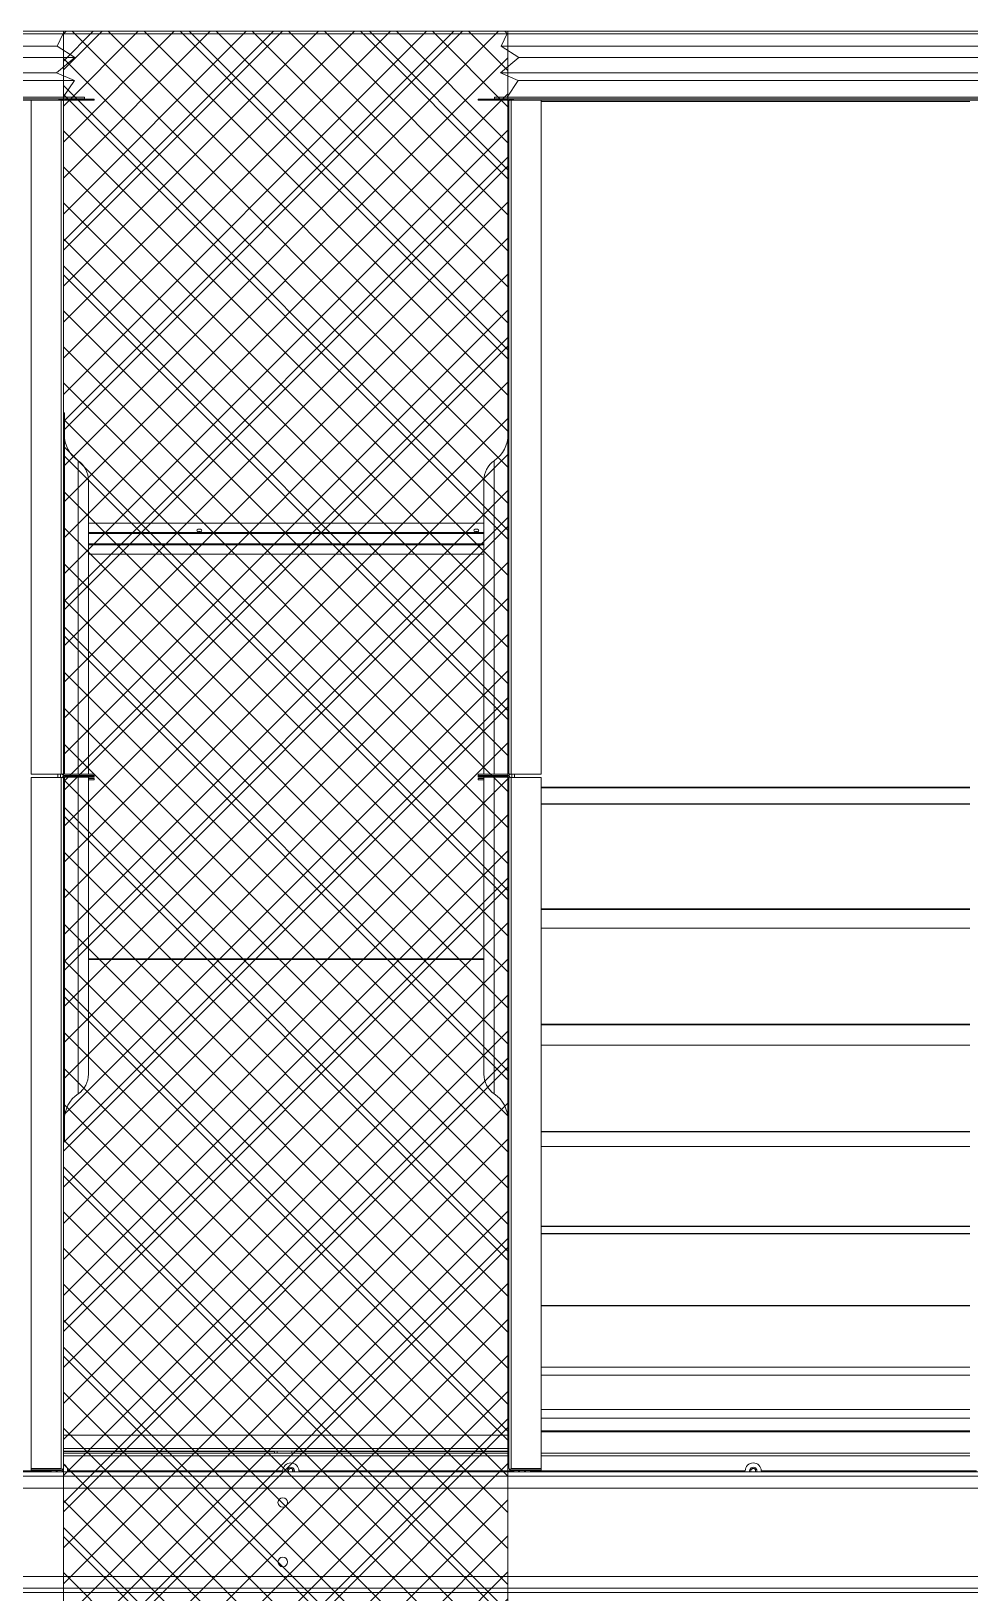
# Model space of a CAD drawing. Header units: millimetres. Extents: x -17070 to 48083, y -291348 to 45670.
# Drawn here: x 38188 to 39357, y 32783 to 34729 of the extents above; entities that cross this region are included whole.
import ezdxf

# ---------------------------------------------------------------- set-up
doc = ezdxf.new("R2010")
doc.units = ezdxf.units.MM

# ---------------------------------------------------------------- blocks, each defined once
blk = doc.blocks.new('3753456')
at = {"color": 0, "lineweight": 5}
for p, q in [((337590.2, 91235.5), (337597.8, 91251)), ((337612.3, 91221.4), (337590.2, 91235.5)), ((337589.4, 91202.2), (337612.3, 91221.4)), ((337611.6, 91192.6), (337589.4, 91202.2)), ((337597.8, 91172), (337611.6, 91192.6))]:
    blk.add_line(p, q, dxfattribs=at)
blk = doc.blocks.new('347246')
at = {"color": 0, "lineweight": 5}
for p, q in [((426217.9, 88814.5), (425602.7, 88814.5)), ((425624.9, 88800.5), (426240.1, 88800.5)), ((426217.2, 88781.3), (425602, 88781.3)), ((425624.1, 88771.7), (426239.3, 88771.7))]:
    blk.add_line(p, q, dxfattribs=at)
for p in [(88012.5, -2421), (88627.7, -2421)]:
    blk.add_blockref('3753456', p, dxfattribs=at)
blk = doc.blocks.new('2')
at = {"lineweight": 20}
h = blk.add_hatch(dxfattribs=at)
h.set_pattern_fill('ANSI37', scale=50)
h.set_pattern_definition([(45, (-1466092.45, -455758.06), (-112.253202, 112.253202), []), (135, (-1466092.45, -455758.06), (-112.253202, -112.253202), [])])
h.paths.add_polyline_path([(38781.9, 32612.3), (38781.9, 34728.7), (38228.1, 34728.7), (38228.1, 32612.3)])
at = {"lineweight": 5}
h = blk.add_hatch(dxfattribs=at)
h.set_pattern_fill('ANSI37', scale=10)
h.set_pattern_definition([(45, (-1466092.448, -400540.574), (-22.4506403, 22.4506403), []), (135, (-1466092.448, -400540.574), (-22.4506403, -22.4506403), [])])
h.paths.add_polyline_path([(38781.9, 32612.3), (38781.9, 34728.7), (38228.1, 34728.7), (38228.1, 32612.3)])
at = {"color": 7, "lineweight": 20}
for p, q in [((37331.1, 34728.7), (40839.7, 34728.7)), ((37331.4, 34725.3), (40839.7, 34725.3)), ((37536, 32933.9), (40634.8, 32933.9)), ((37536, 32928.7), (40634.8, 32928.7)), ((38069.6, 32913.9), (40101.1, 32913.9)), ((37536, 32803.9), (40634.8, 32803.9)), ((40634.8, 32789.1), (37536, 32789.1)), ((40634.8, 32783.9), (37536, 32783.9))]:
    blk.add_line(p, q, dxfattribs=at)
at = {"color": 7, "lineweight": 20, "ltscale": 0.2695}
for p, q in [((38254.5, 34646.7), (37607.7, 34646.7)), ((39423.5, 34646.7), (38776.7, 34646.7)), ((38254.5, 34644.7), (37607.7, 34644.7)), ((39423.5, 34644.7), (38776.7, 34644.7))]:
    blk.add_line(p, q, dxfattribs=at)
at = {"color": 7, "lineweight": 20, "ltscale": 0.000833333}
for p, q in [((38254.5, 34646.7), (38254.5, 34644.7)), ((38765.2, 34646.7), (38765.2, 34644.7)), ((38776.7, 34646.7), (38776.7, 34644.7)), ((38222.5, 34642.7), (38222.5, 34644.7)), ((38788.7, 34642.7), (38788.7, 34644.7))]:
    blk.add_line(p, q, dxfattribs=at)
at = {"color": 7, "lineweight": 20, "ltscale": 0.004802}
for p, q in [((38776.7, 34646.7), (38765.2, 34646.7)), ((38776.7, 34644.7), (38765.2, 34644.7))]:
    blk.add_line(p, q, dxfattribs=at)
at = {"color": 7, "lineweight": 20, "ltscale": 0.251167}
for p, q in [((37619.7, 34644.7), (38222.5, 34644.7)), ((37619.7, 34642.7), (38222.5, 34642.7)), ((38788.7, 34644.7), (39391.5, 34644.7)), ((38788.7, 34642.7), (39391.5, 34642.7))]:
    blk.add_line(p, q, dxfattribs=at)
at = {"color": 7, "lineweight": 20, "ltscale": 0.349833}
for p, q in [((38188.1, 33803.1), (38188.1, 34642.7)), ((38225.3, 34642.7), (38225.3, 33803.1)), ((38785.9, 34642.7), (38785.9, 33803.1)), ((38823.1, 33803.1), (38823.1, 34642.7))]:
    blk.add_line(p, q, dxfattribs=at)
at = {"color": 7, "lineweight": 20, "ltscale": 0.0155}
for p, q in [((38188.1, 34642.7), (38225.3, 34642.7)), ((38229.3, 34644.3), (38266.5, 34644.3)), ((38229.3, 34642.7), (38266.5, 34642.7)), ((38781.9, 34644.3), (38744.7, 34644.3)), ((38781.9, 34642.7), (38744.7, 34642.7)), ((38823.1, 34642.7), (38785.9, 34642.7)), ((38225.3, 33803.1), (38188.1, 33803.1)), ((38225.3, 33798.9), (38188.1, 33798.9)), ((38229.3, 33803.1), (38266.5, 33803.1)), ((38229.3, 33801.5), (38266.5, 33801.5)), ((38266.5, 33800.9), (38229.3, 33800.9)), ((38266.5, 33799.3), (38229.3, 33799.3)), ((38781.9, 33803.1), (38744.7, 33803.1)), ((38781.9, 33801.5), (38744.7, 33801.5)), ((38744.7, 33800.9), (38781.9, 33800.9)), ((38744.7, 33799.3), (38781.9, 33799.3)), ((38785.9, 33803.1), (38823.1, 33803.1)), ((38785.9, 33798.9), (38823.1, 33798.9)), ((38225.3, 32938.3), (38188.1, 32938.3)), ((38188.1, 32938), (38225.3, 32938)), ((38225.3, 32937.5), (38188.1, 32937.5)), ((38225.3, 32935.9), (38188.1, 32935.9)), ((38785.9, 32938.3), (38823.1, 32938.3)), ((38823.1, 32938), (38785.9, 32938)), ((38785.9, 32937.5), (38823.1, 32937.5)), ((38785.9, 32935.9), (38823.1, 32935.9))]:
    blk.add_line(p, q, dxfattribs=at)
at = {"color": 7, "lineweight": 20, "ltscale": 0.001167}
blk.add_line((38225.3, 34644.3), (38222.5, 34644.3), dxfattribs=at)
at = {"color": 7, "lineweight": 20, "ltscale": 0.000167}
blk.add_line((38222.9, 34643.4), (38222.5, 34643.4), dxfattribs=at)
at = {"color": 7, "lineweight": 20, "ltscale": 0.00036512}
for p, q in [((38222.9, 34643.6), (38222.9, 34642.7)), ((38224.5, 34643.6), (38224.5, 34642.7)), ((38786.7, 34642.7), (38786.7, 34643.6)), ((38788.3, 34642.7), (38788.3, 34643.6))]:
    blk.add_line(p, q, dxfattribs=at)
at = {"color": 7, "lineweight": 20, "ltscale": 0.000666667}
for p, q in [((38224.5, 34643.6), (38222.9, 34643.6)), ((38227.1, 34643.3), (38228.3, 34642.3)), ((38266.5, 34644.3), (38266.5, 34642.7)), ((38744.7, 34644.3), (38744.7, 34642.7)), ((38784, 34643.3), (38782.8, 34642.3)), ((38786.7, 34643.6), (38788.3, 34643.6)), ((38226.7, 33799.3), (38228.2, 33798.7)), ((38227.1, 33802.6), (38228.3, 33803.6)), ((38266.5, 33801.5), (38266.5, 33803.1)), ((38266.5, 33800.9), (38266.5, 33799.3)), ((38266.5, 33797.9), (38266.5, 33796.3)), ((38744.7, 33801.5), (38744.7, 33803.1)), ((38744.7, 33800.9), (38744.7, 33799.3)), ((38744.7, 33797.9), (38744.7, 33796.3)), ((38784, 33802.6), (38782.8, 33803.6)), ((38784.4, 33799.3), (38782.9, 33798.7)), ((38188.1, 32937.5), (38188.1, 32935.9)), ((38823.1, 32937.5), (38823.1, 32935.9))]:
    blk.add_line(p, q, dxfattribs=at)
at = {"color": 7, "lineweight": 20, "ltscale": 0.000333381}
blk.add_line((38225.3, 34643.4), (38224.5, 34643.4), dxfattribs=at)
at = {"color": 7, "lineweight": 20, "ltscale": 0.000266463}
blk.add_line((38225.3, 34642.7), (38225.3, 34643.4), dxfattribs=at)
at = {"color": 7, "lineweight": 20, "ltscale": 0.000824955}
for p, q in [((38227.2, 34642.7), (38225.3, 34642.7)), ((38783.9, 34642.7), (38785.9, 34642.7)), ((38227.2, 33803.1), (38225.3, 33803.1)), ((38783.9, 33803.1), (38785.9, 33803.1)), ((38227.2, 32937.5), (38225.3, 32937.5)), ((38783.9, 32937.5), (38785.9, 32937.5))]:
    blk.add_line(p, q, dxfattribs=at)
at = {"color": 7, "lineweight": 20, "ltscale": 0.000508058}
for p, q in [((38226, 34643.2), (38226.9, 34644)), ((38785.2, 34643.2), (38784.2, 34644))]:
    blk.add_line(p, q, dxfattribs=at)
at = {"color": 7, "lineweight": 20, "ltscale": 8.11136e-06}
blk.add_line((38228.1, 34641.6), (38228.1, 34641.5), dxfattribs=at)
at = {"color": 7, "lineweight": 20, "ltscale": 0.348833}
for p, q in [((38228.1, 34641.5), (38228.1, 33804.3)), ((38783.1, 34641.5), (38783.1, 33804.3))]:
    blk.add_line(p, q, dxfattribs=at)
at = {"color": 7, "lineweight": 20, "ltscale": 0.008333}
blk.add_line((38254.5, 34644.7), (38234.5, 34644.7), dxfattribs=at)
at = {"color": 7, "lineweight": 20, "ltscale": 0.004989}
blk.add_line((38788.7, 34644.7), (38776.7, 34644.7), dxfattribs=at)
at = {"color": 7, "lineweight": 20, "ltscale": 0.001166}
blk.add_line((38785.9, 34644.3), (38788.7, 34644.3), dxfattribs=at)
at = {"color": 7, "lineweight": 20, "ltscale": 0.000266053}
blk.add_line((38785.9, 34642.7), (38785.9, 34643.4), dxfattribs=at)
at = {"color": 7, "lineweight": 20, "ltscale": 0.000333286}
blk.add_line((38785.9, 34643.4), (38786.7, 34643.4), dxfattribs=at)
at = {"color": 7, "lineweight": 20, "ltscale": 0.000166333}
blk.add_line((38788.3, 34643.4), (38788.7, 34643.4), dxfattribs=at)
at = {"color": 7, "lineweight": 20, "ltscale": 0.2225}
for p, q in [((38823.1, 34641.3), (39357.1, 34641.3)), ((38823.1, 33787), (39357.1, 33787)), ((38823.1, 33786.4), (39357.1, 33786.4)), ((38823.1, 33766.1), (39357.1, 33766.1)), ((38823.1, 33765.8), (39357.1, 33765.8)), ((38823.1, 33635.4), (39357.1, 33635.4)), ((38823.1, 33634.8), (39357.1, 33634.8)), ((38823.1, 33611.5), (39357.1, 33611.5)), ((38823.1, 33611.2), (39357.1, 33611.2)), ((38823.1, 33491.6), (39357.1, 33491.6)), ((38823.1, 33491), (39357.1, 33491)), ((38823.1, 33465.8), (39357.1, 33465.8)), ((38823.1, 33465.6), (39357.1, 33465.6)), ((38823.1, 33358.2), (39357.1, 33358.2)), ((38823.1, 33357.7), (39357.1, 33357.7)), ((38823.1, 33339.5), (39357.1, 33339.5)), ((38823.1, 33339.3), (39357.1, 33339.3)), ((38823.1, 33240.2), (39357.1, 33240.2)), ((38823.1, 33239.8), (39357.1, 33239.8)), ((38823.1, 33230.9), (39357.1, 33230.9)), ((38823.1, 33230.7), (39357.1, 33230.7)), ((38823.1, 33141.2), (39357.1, 33141.2)), ((38823.1, 33140.8), (39357.1, 33140.8)), ((38823.1, 33064.6), (39357.1, 33064.6)), ((38823.1, 33064.4), (39357.1, 33064.4)), ((38823.1, 33054.5), (39357.1, 33054.5)), ((38823.1, 33054.4), (39357.1, 33054.4)), ((38823.1, 33011.9), (39357.1, 33011.9)), ((38823.1, 33011.7), (39357.1, 33011.7)), ((38823.1, 33001), (39357.1, 33001)), ((38823.1, 33000.9), (39357.1, 33000.9)), ((38823.1, 32985.3), (39357.1, 32985.3)), ((38823.1, 32985.2), (39357.1, 32985.2)), ((38823.1, 32983.8), (39357.1, 32983.8)), ((38823.1, 32957.2), (39357.1, 32957.2)), ((39357.1, 32953.9), (38823.1, 32953.9))]:
    blk.add_line(p, q, dxfattribs=at)
at = {"color": 7, "lineweight": 20, "ltscale": 0.023157}
for p, q in [((38228.1, 34197.8), (38228.1, 34253.3)), ((38229.3, 34197.8), (38229.3, 34253.3)), ((38781.9, 33400.9), (38781.9, 33345.3))]:
    blk.add_line(p, q, dxfattribs=at)
at = {"color": 7, "lineweight": 20, "ltscale": 0.0005}
for p, q in [((38228.1, 34253.3), (38229.3, 34253.3)), ((38783.1, 34253.3), (38781.9, 34253.3)), ((38228.1, 33345.3), (38229.3, 33345.3)), ((38783.1, 33345.3), (38781.9, 33345.3))]:
    blk.add_line(p, q, dxfattribs=at)
at = {"color": 7, "lineweight": 20, "ltscale": 0.187583}
blk.add_line((38781.9, 34253.3), (38781.9, 33803.1), dxfattribs=at)
at = {"color": 7, "lineweight": 20, "ltscale": 0.16394}
blk.add_line((38228.1, 33804.3), (38228.1, 34197.8), dxfattribs=at)
at = {"color": 7, "lineweight": 20, "ltscale": 0.164426}
blk.add_line((38229.3, 33803.1), (38229.3, 34197.8), dxfattribs=at)
at = {"color": 7, "lineweight": 20, "ltscale": 0.020113}
for p, q in [((38246.4, 34145.4), (38246.4, 34193.6)), ((38764.7, 33453.3), (38764.7, 33405))]:
    blk.add_line(p, q, dxfattribs=at)
at = {"color": 7, "lineweight": 20, "ltscale": 0.162715}
blk.add_line((38764.7, 34193.6), (38764.7, 33803.1), dxfattribs=at)
at = {"color": 7, "lineweight": 20, "ltscale": 0.018857}
for p, q in [((38259.3, 34169), (38259.3, 34123.8)), ((38259.3, 33429.6), (38259.3, 33474.9)), ((38751.9, 33429.6), (38751.9, 33474.9))]:
    blk.add_line(p, q, dxfattribs=at)
at = {"color": 7, "lineweight": 20, "ltscale": 0.152458}
for p, q in [((38259.3, 33803.1), (38259.3, 34169)), ((38751.9, 33803.1), (38751.9, 34169))]:
    blk.add_line(p, q, dxfattribs=at)
at = {"color": 7, "lineweight": 20, "ltscale": 0.142602}
blk.add_line((38246.4, 33803.1), (38246.4, 34145.4), dxfattribs=at)
at = {"color": 7, "lineweight": 20, "ltscale": 0.133601}
blk.add_line((38259.3, 34123.8), (38259.3, 33803.1), dxfattribs=at)
at = {"color": 7, "lineweight": 20, "ltscale": 0.205257}
for p, q in [((38751.9, 34116), (38259.3, 34116)), ((38751.9, 34104.3), (38259.3, 34104.3)), ((38751.9, 34103), (38259.3, 34103)), ((38751.9, 34090.3), (38259.3, 34090.3)), ((38751.9, 34089.1), (38259.3, 34089.1)), ((38259.3, 34077.1), (38751.9, 34077.1)), ((38751.9, 33573.1), (38259.3, 33573.1)), ((38751.9, 33572.2), (38259.3, 33572.2))]:
    blk.add_line(p, q, dxfattribs=at)
at = {"color": 7, "lineweight": 20, "ltscale": 0.358583}
for p, q in [((38188.1, 32938.3), (38188.1, 33798.9)), ((38225.3, 33798.9), (38225.3, 32938.3)), ((38785.9, 33798.9), (38785.9, 32938.3)), ((38823.1, 32938.3), (38823.1, 33798.9))]:
    blk.add_line(p, q, dxfattribs=at)
at = {"color": 7, "lineweight": 20, "ltscale": 0.00175}
for p, q in [((38221.1, 33798.9), (38221.1, 33803.1)), ((38224.5, 33798.9), (38224.5, 33803.1)), ((38786.7, 33798.9), (38786.7, 33803.1)), ((38790.1, 33798.9), (38790.1, 33803.1))]:
    blk.add_line(p, q, dxfattribs=at)
at = {"color": 7, "lineweight": 20, "ltscale": 0.000912135}
for p, q in [((38227.4, 33798.9), (38225.3, 33798.9)), ((38783.7, 33798.9), (38785.9, 33798.9))]:
    blk.add_line(p, q, dxfattribs=at)
at = {"color": 7, "lineweight": 20, "ltscale": 0.000112267}
blk.add_line((38226.5, 33799.3), (38226.7, 33799.3), dxfattribs=at)
at = {"color": 7, "lineweight": 20, "ltscale": 0.000166667}
blk.add_line((38226.5, 33799.3), (38226.5, 33798.9), dxfattribs=at)
at = {"color": 7, "lineweight": 20, "ltscale": 1.40382e-05}
blk.add_line((38228.1, 33804.3), (38228.1, 33804.3), dxfattribs=at)
at = {"color": 7, "lineweight": 20, "ltscale": 0.000474957}
blk.add_line((38228.1, 33800.7), (38228.1, 33801.8), dxfattribs=at)
at = {"color": 7, "lineweight": 20, "ltscale": 1.44759e-05}
blk.add_line((38228.1, 33798.2), (38228.1, 33798.1), dxfattribs=at)
at = {"color": 7, "lineweight": 20, "ltscale": 0.188681}
blk.add_line((38228.1, 33345.3), (38228.1, 33798.2), dxfattribs=at)
at = {"color": 7, "lineweight": 20, "ltscale": 0.358083}
for p, q in [((38228.1, 33798.1), (38228.1, 32938.7)), ((38783.1, 33798.1), (38783.1, 32938.7))]:
    blk.add_line(p, q, dxfattribs=at)
at = {"color": 7, "lineweight": 20, "ltscale": 0.000250005}
for p, q in [((38229.3, 33800.9), (38229.3, 33801.5)), ((38764.7, 33801.5), (38764.7, 33800.9)), ((38781.9, 33801.5), (38781.9, 33800.9))]:
    blk.add_line(p, q, dxfattribs=at)
at = {"color": 7, "lineweight": 20, "ltscale": 0.189167}
blk.add_line((38229.3, 33345.3), (38229.3, 33799.3), dxfattribs=at)
at = {"color": 7, "lineweight": 20, "ltscale": 0.000250003}
blk.add_line((38246.4, 33800.9), (38246.4, 33801.5), dxfattribs=at)
at = {"color": 7, "lineweight": 20, "ltscale": 0.164299}
blk.add_line((38246.4, 33405), (38246.4, 33799.3), dxfattribs=at)
at = {"color": 7, "lineweight": 20, "ltscale": 0.00025}
for p, q in [((38259.3, 33801.5), (38259.3, 33800.9)), ((38259.3, 33800.9), (38259.3, 33801.5))]:
    blk.add_line(p, q, dxfattribs=at)
at = {"color": 7, "lineweight": 20, "ltscale": 0.154042}
blk.add_line((38259.3, 33799.3), (38259.3, 33429.6), dxfattribs=at)
at = {"color": 7, "lineweight": 20, "ltscale": 0.135185}
for p, q in [((38259.3, 33474.9), (38259.3, 33799.3)), ((38751.9, 33474.9), (38751.9, 33799.3))]:
    blk.add_line(p, q, dxfattribs=at)
at = {"color": 7, "lineweight": 20, "ltscale": 0.003004}
for p, q in [((38266.5, 33797.9), (38259.3, 33797.9)), ((38266.5, 33796.3), (38259.3, 33796.3))]:
    blk.add_line(p, q, dxfattribs=at)
at = {"color": 7, "lineweight": 20, "ltscale": 0.000249486}
for p, q in [((38266.5, 33800.9), (38266.5, 33801.5)), ((38744.7, 33800.9), (38744.7, 33801.5))]:
    blk.add_line(p, q, dxfattribs=at)
at = {"color": 7, "lineweight": 20, "ltscale": 0.003003}
for p, q in [((38744.7, 33797.9), (38751.9, 33797.9)), ((38744.7, 33796.3), (38751.9, 33796.3))]:
    blk.add_line(p, q, dxfattribs=at)
at = {"color": 7, "lineweight": 20, "ltscale": 0.000250031}
blk.add_line((38751.9, 33800.9), (38751.9, 33801.5), dxfattribs=at)
at = {"color": 7, "lineweight": 20, "ltscale": 0.144186}
blk.add_line((38764.7, 33799.3), (38764.7, 33453.3), dxfattribs=at)
at = {"color": 7, "lineweight": 20, "ltscale": 0.16601}
blk.add_line((38781.9, 33799.3), (38781.9, 33400.9), dxfattribs=at)
at = {"color": 7, "lineweight": 20, "ltscale": 0.000475359}
blk.add_line((38783.1, 33801.8), (38783.1, 33800.7), dxfattribs=at)
at = {"color": 7, "lineweight": 20, "ltscale": 0.000112674}
blk.add_line((38784.7, 33799.3), (38784.4, 33799.3), dxfattribs=at)
at = {"color": 7, "lineweight": 20, "ltscale": 0.000166447}
blk.add_line((38784.7, 33799.3), (38784.7, 33798.9), dxfattribs=at)
at = {"color": 7, "lineweight": 20, "ltscale": 0.23125}
for p, q in [((38783.1, 32979.7), (38228.1, 32979.7)), ((38783.1, 32963.1), (38228.1, 32963.1)), ((38783.1, 32959.7), (38228.1, 32959.7)), ((38783.1, 32957.3), (38228.1, 32957.3)), ((38783.1, 32953.9), (38228.1, 32953.9))]:
    blk.add_line(p, q, dxfattribs=at)
at = {"color": 7, "lineweight": 20, "ltscale": 0.109501}
blk.add_line((38490.9, 32959.3), (38228.1, 32959.3), dxfattribs=at)
at = {"color": 7, "lineweight": 20, "ltscale": 0.001}
for p, q in [((38490.9, 32957.3), (38490.9, 32959.7)), ((38494.3, 32957.3), (38494.3, 32959.7)), ((38512.5, 32957.3), (38512.5, 32959.7)), ((38515.9, 32957.3), (38515.9, 32959.7))]:
    blk.add_line(p, q, dxfattribs=at)
at = {"color": 7, "lineweight": 20, "ltscale": 0.111332}
blk.add_line((38783.1, 32959.3), (38515.9, 32959.3), dxfattribs=at)
at = {"color": 7, "lineweight": 20, "ltscale": 0.007669}
blk.add_line((38823.1, 32957.2), (38823.1, 32938.8), dxfattribs=at)
at = {"color": 7, "lineweight": 20, "ltscale": 0.111667}
for p, q in [((38213.4, 32935.3), (37945.4, 32935.3)), ((38501.4, 32935.3), (38233.4, 32935.3)), ((38789.4, 32935.3), (38521.4, 32935.3)), ((39077.4, 32935.3), (38809.4, 32935.3)), ((39365.4, 32935.3), (39097.4, 32935.3))]:
    blk.add_line(p, q, dxfattribs=at)
at = {"color": 7, "lineweight": 20, "ltscale": 0.000128262}
blk.add_line((38188.1, 32938.3), (38188.1, 32938), dxfattribs=at)
at = {"color": 7, "lineweight": 20, "ltscale": 0.000333333}
for p, q in [((38225.3, 32937.5), (38225.3, 32938.3)), ((38785.9, 32937.5), (38785.9, 32938.3))]:
    blk.add_line(p, q, dxfattribs=at)
at = {"color": 7, "lineweight": 20, "ltscale": 0.000364732}
for p, q in [((38226.8, 32937.5), (38227.4, 32937)), ((38784.4, 32937.5), (38783.7, 32937))]:
    blk.add_line(p, q, dxfattribs=at)
at = {"color": 7, "lineweight": 20, "ltscale": 0.001514}
blk.add_line((38513.4, 32933.9), (38513.4, 32937.6), dxfattribs=at)
at = {"color": 7, "lineweight": 20, "ltscale": 0.00033324}
blk.add_line((38823.1, 32938.8), (38823.1, 32938), dxfattribs=at)
at = {"color": 7, "lineweight": 20, "ltscale": 1.02319e-05}
blk.add_line((38308, 32783.9), (38308, 32783.9), dxfattribs=at)
at = {"color": 7, "lineweight": 20, "ltscale": 1.03489e-05}
blk.add_line((38318.1, 32783.9), (38318.2, 32783.9), dxfattribs=at)
at = {"color": 0, "lineweight": 20}
blk.add_lwpolyline([(38228.1, 34728.7), (38781.9, 34728.7), (38781.9, 32612.3), (38228.1, 32612.3)], close=True, dxfattribs=at)
at = {"color": 7, "lineweight": 20}
for centre in [(38501.4, 32895.9), (38501.4, 32821.9)]:
    blk.add_circle(centre, 6, dxfattribs=at)
for centre, radius, start, end in [((38222.8, 34641.3), 3.68, 22.2509, 30.9821), ((38229.3, 34641.5), 2.8, 90, 154.6231), ((38223.9, 34640.9), 4.36, 38.0862, 46.078), ((38229.3, 34641.5), 1.2, 90, 180), ((38781.9, 34641.5), 2.8, 25.3769, 90), ((38781.9, 34641.5), 1.2, 0, 90), ((38787.2, 34640.9), 4.36, 133.922, 141.9136), ((38788.3, 34641.3), 3.68, 149.0179, 157.7491), ((38269.3, 34226.5), 40, 180, 235.142), ((38741.9, 34226.5), 40, 304.858, 359.9364), ((38229.3, 34169), 30, 0, 55.142), ((38781.9, 34169), 30, 124.858, 180), ((38229.3, 33798.1), 2.8, 90, 163.3985), ((38229.3, 33804.3), 2.8, 205.3769, 270), ((38229.3, 33804.3), 1.2, 180, 270), ((38229.3, 33798.1), 1.2, 90, 180), ((38781.9, 33804.3), 1.2, 270, 0), ((38781.9, 33804.3), 2.8, 270, 334.6231), ((38781.9, 33798.1), 2.8, 16.6015, 90), ((38781.9, 33798.1), 1.2, 0, 90), ((38229.3, 33429.6), 30, 304.858, 360), ((38781.9, 33429.6), 30, 180, 235.142), ((38269.3, 33372.2), 40, 124.858, 180), ((38741.9, 33372.2), 40, 0.0643, 55.142), ((38223.4, 32935.3), 10, 176.5502, 180), ((38223.4, 32935.3), 10, 164.372, 167.291), ((38223.4, 32935.3), 4.5, 172.3377, 198.1247), ((38223.4, 32935.3), 4.5, 143.2266, 150.7324), ((38223.4, 32935.3), 3, 168.463, 207.8181), ((38223.4, 32935.3), 3, 116.1063, 132.8335), ((38223.4, 32935.3), 3, 50.7044, 63.8937), ((38225.3, 32938.7), 2.8, 270, 0), ((38223.4, 32935.3), 3, 332.1843, 15.1322), ((38223.4, 32935.3), 4.5, 341.8738, 22.685), ((38223.4, 32935.3), 10, 0, 61.9635), ((38511.4, 32935.3), 10, 0, 180), ((38511.4, 32935.3), 4.5, 341.8738, 198.1247), ((38511.4, 32935.3), 3, 332.1838, 207.8181), ((38785.9, 32938.7), 2.8, 180, 270), ((38799.4, 32935.3), 10, 176.5602, 180), ((38799.4, 32935.3), 10, 164.372, 167.291), ((38799.4, 32935.3), 4.5, 172.3377, 198.1252), ((38799.4, 32935.3), 4.5, 143.2266, 150.7324), ((38799.4, 32935.3), 3, 168.463, 207.8181), ((38799.4, 32935.3), 3, 116.1063, 132.8335), ((38799.4, 32935.3), 3, 47.1857, 63.8937), ((38799.4, 32935.3), 3, 332.1835, 11.537), ((38799.4, 32935.3), 4.5, 29.2676, 36.7734), ((38799.4, 32935.3), 4.5, 341.8738, 7.6849), ((38799.4, 32935.3), 10, 12.709, 15.628), ((38799.4, 32935.3), 10, 0, 3.4398), ((39087.4, 32935.3), 10, 0, 180), ((39087.4, 32935.3), 4.5, 341.8738, 198.1251), ((39087.4, 32935.3), 3, 332.1837, 207.8181), ((38469.1, 32789.1), 5.2, 269.7403, 270), ((38533.7, 32789.1), 5.2, 270, 270.2597)]:
    blk.add_arc(centre, radius, start, end, dxfattribs=at)
for centre, major_axis, ratio, start_param, end_param in [((38225.3, 34642.7), (-2.8, 0), 0.596826, 4.080564, 4.712389), ((38225.3, 34642.7), (-1.2, 0), 0.596826, 4.080564, 4.712389), ((38785.9, 34642.7), (2.8, 0), 0.596826, 1.570796, 2.202621), ((38785.9, 34642.7), (1.2, 0), 0.596826, 1.570796, 2.202621), ((38397.4, 34106.6), (3, 0), 0.642788, 1.070796, 3.141564), ((38397.4, 34106.6), (3, 0), 0.642788, 3.141564, 6.283156), ((38397.4, 34102.7), (-4.5, 0), 0.642788, 4.202452, 5.222326), ((38397.4, 34106.6), (3, 0), 0.642788, 6.283156, 7.353982), ((38742.4, 34106.6), (3, 0), 0.642788, 1.070796, 3.141564), ((38742.4, 34106.6), (3, 0), 0.642788, 3.141564, 6.283156), ((38742.4, 34102.7), (-4.5, 0), 0.642788, 4.202452, 5.222326), ((38742.4, 34106.6), (3, 0), 0.642788, 6.283156, 7.353982), ((38225.3, 32939.4), (-2.8, 0), 0.49986, 3.128995, 3.141593)]:
    blk.add_ellipse(centre, major_axis=major_axis, ratio=ratio, start_param=start_param, end_param=end_param, dxfattribs=at)
for points in [[(38227.2, 34642.7), (38227.5, 34642.5), (38227.8, 34642.3), (38228, 34642), (38228.1, 34641.8), (38228.1, 34641.5)], [(38783.9, 34642.7), (38783.6, 34642.5), (38783.3, 34642.3), (38783.2, 34642), (38783.1, 34641.8), (38783.1, 34641.5)], [(38227.2, 33803.1), (38227.5, 33803.4), (38227.8, 33803.6), (38228, 33803.8), (38228.1, 33804.1), (38228.1, 33804.3)], [(38227.4, 33798.9), (38227.7, 33798.8), (38227.9, 33798.6), (38228, 33798.5), (38228.1, 33798.3), (38228.1, 33798.1)], [(38783.9, 33803.1), (38783.6, 33803.4), (38783.3, 33803.6), (38783.2, 33803.8), (38783.1, 33804.1), (38783.1, 33804.3)], [(38783.7, 33798.9), (38783.4, 33798.8), (38783.3, 33798.6), (38783.1, 33798.5), (38783.1, 33798.3), (38783.1, 33798.1)], [(38227.2, 32937.5), (38227.5, 32937.8), (38227.8, 32938), (38228, 32938.2), (38228.1, 32938.5), (38228.1, 32938.7)], [(38783.9, 32937.5), (38783.6, 32937.8), (38783.3, 32938), (38783.2, 32938.2), (38783.1, 32938.5), (38783.1, 32938.7)]]:
    blk.add_open_spline(points, degree=5, dxfattribs=at)
at = {"color": 0, "lineweight": 20}
for p in [(-387997.5, -54104.3), (-386829.5, -54104.3)]:
    blk.add_blockref('347246', p, dxfattribs=at)

msp = doc.modelspace()

# ---------------------------------------------------------------- block references
msp.add_blockref('2', (0, 0))

doc.saveas('drawing.dxf')
